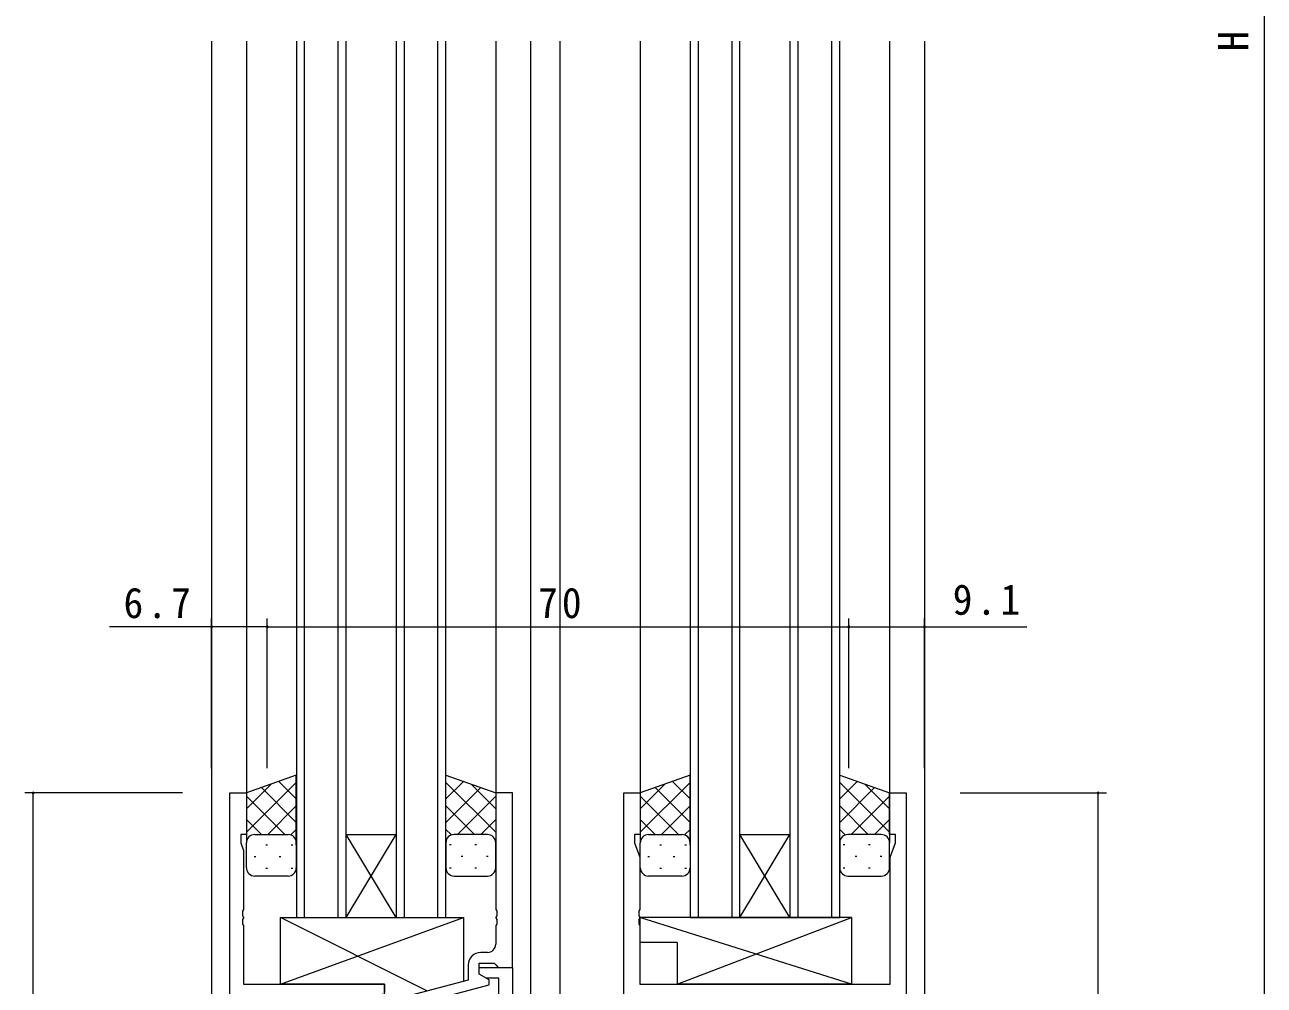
# Model space of a CAD drawing. Units: millimetres on the paper. Extents: x -420 to 373, y -297 to 267.
# Drawn here: x -322 to -172.8, y -92.8 to 22.9 of the extents above; entities that cross this region are included whole.
import ezdxf
from ezdxf.enums import TextEntityAlignment as Align

# ---------------------------------------------------------------- set-up
doc = ezdxf.new("R2010")
doc.units = ezdxf.units.MM
for name, color, linetype, lineweight in [('0-3_YKK_12', 2, 'Continuous', 9), ('0-4_YKK_D', 6, 'Continuous', 9), ('0-6_YKK_13', 4, 'Continuous', 9), ('0-7_YKK_11', 7, 'Continuous', 9)]:
    doc.layers.add(name, color=color, linetype=linetype, lineweight=lineweight)
doc.styles.add('ＭＳ ゴシック', font='')
doc.styles.get('ＭＳ ゴシック').set_extended_font_data('MS Gothic')

msp = doc.modelspace()

# ---------------------------------------------------------------- linework, layer by layer
at = {"layer": '0-3_YKK_12'}
for p, q in [((-299.48, 20.881), (-299.48, -94.619)), ((-295.28, 20.881), (-295.28, -70.119)), ((-289.28, 20.881), (-289.28, -84.62)), ((-288.28, -84.62), (-288.28, 20.881)), ((-284.28, 20.881), (-284.28, -84.62)), ((-283.28, -84.62), (-283.28, 20.881)), ((-277.28, 20.881), (-277.28, -84.62)), ((-276.28, -84.62), (-276.28, 20.881)), ((-272.28, 20.881), (-272.28, -84.62)), ((-271.28, -84.62), (-271.28, 20.881)), ((-265.28, 20.881), (-265.28, -70.119)), ((-261.08, 20.881), (-261.08, -169.619)), ((-257.579, 20.881), (-257.579, -135.619)), ((-247.88, 20.881), (-247.88, -70.119)), ((-241.88, 20.881), (-241.88, -84.62)), ((-240.88, -84.62), (-240.88, 20.881)), ((-236.88, 20.881), (-236.88, -84.62)), ((-235.88, -84.62), (-235.88, 20.881)), ((-229.88, 20.881), (-229.88, -84.62)), ((-228.88, -84.62), (-228.88, 20.881)), ((-224.88, 20.881), (-224.88, -84.62)), ((-223.88, -84.62), (-223.88, 20.881)), ((-217.88, 20.881), (-217.88, -70.119)), ((-213.68, 20.881), (-213.68, -94.619)), ((-277.28, -84.62), (-283.28, -74.62)), ((-283.28, -84.62), (-277.28, -74.62)), ((-283.28, -74.62), (-277.28, -74.62)), ((-229.88, -84.62), (-235.88, -74.62)), ((-235.88, -84.62), (-229.88, -74.62)), ((-235.88, -74.62), (-229.88, -74.62)), ((-289.28, -84.62), (-283.28, -84.62)), ((-283.28, -84.62), (-277.28, -84.62)), ((-277.28, -84.62), (-271.28, -84.62)), ((-241.88, -84.62), (-235.88, -84.62)), ((-235.88, -84.62), (-229.88, -84.62)), ((-229.88, -84.62), (-223.88, -84.62))]:
    msp.add_line(p, q, dxfattribs=at)
at = {"layer": '0-4_YKK_D'}
for p, q in [((-172.78, 164.381), (-172.78, -121.619)), ((-299.48, -66.619), (-299.48, -48.619)), ((-292.78, -66.619), (-292.78, -48.619)), ((-292.78, -66.619), (-292.78, -48.619)), ((-222.78, -66.619), (-222.78, -48.619)), ((-222.78, -66.619), (-222.78, -48.619)), ((-213.68, -66.619), (-213.68, -48.619)), ((-292.78, -49.619), (-222.78, -49.619)), ((-302.98, -69.619), (-321.967, -69.619)), ((-320.967, -169.619), (-320.967, -69.619)), ((-209.38, -69.619), (-191.78, -69.619)), ((-192.78, -128.619), (-192.78, -69.619))]:
    msp.add_line(p, q, dxfattribs=at)
for points in [[(-292.78, -49.619), (-299.48, -49.619), (-311.781, -49.619)], [(-222.78, -49.619), (-213.68, -49.619), (-201.358, -49.619)]]:
    msp.add_lwpolyline(points, dxfattribs=at)
for centre, start, end in [((-299.48, -49.619), 0, 180), ((-299.48, -49.619), 180, 0), ((-292.78, -49.619), 0, 180), ((-292.78, -49.619), 0, 180), ((-292.78, -49.619), 180, 0), ((-292.78, -49.619), 180, 0), ((-222.78, -49.619), 0, 180), ((-222.78, -49.619), 0, 180), ((-222.78, -49.619), 180, 0), ((-222.78, -49.619), 180, 0), ((-213.68, -49.619), 0, 180), ((-213.68, -49.619), 180, 0), ((-320.967, -69.619), 90, 270), ((-320.967, -69.619), 270, 90), ((-192.78, -69.619), 90, 270), ((-192.78, -69.619), 270, 90)]:
    msp.add_arc(centre, 0.106, start, end, dxfattribs=at)
at = {"layer": '0-6_YKK_13'}
for p, q in [((-289.282, -67.477), (-295.282, -69.619)), ((-295.282, -74.351), (-289.282, -68.351)), ((-295.282, -71.523), (-292.321, -68.562)), ((-289.282, -70.342), (-291.393, -68.231)), ((-289.282, -75.841), (-289.282, -67.477)), ((-271.28, -67.477), (-265.28, -69.619)), ((-271.28, -75.841), (-271.28, -67.477)), ((-271.28, -70.342), (-269.168, -68.231)), ((-265.28, -74.351), (-271.28, -68.351)), ((-265.28, -71.523), (-268.241, -68.562)), ((-241.882, -67.477), (-247.882, -69.619)), ((-247.882, -74.351), (-241.882, -68.351)), ((-247.882, -71.523), (-244.921, -68.562)), ((-241.882, -70.342), (-243.993, -68.231)), ((-241.882, -75.841), (-241.882, -67.477)), ((-223.88, -67.477), (-217.88, -69.619)), ((-223.88, -75.841), (-223.88, -67.477)), ((-223.88, -70.342), (-221.768, -68.231)), ((-217.88, -74.351), (-223.88, -68.351)), ((-217.88, -71.523), (-220.841, -68.562)), ((-295.282, -69.619), (-295.282, -75.619)), ((-290.661, -74.62), (-295.282, -69.999)), ((-289.282, -73.171), (-293.477, -68.975)), ((-271.28, -73.171), (-267.084, -68.975)), ((-269.9, -74.62), (-265.28, -69.999)), ((-265.28, -69.619), (-265.28, -75.619)), ((-247.882, -69.619), (-247.882, -75.619)), ((-243.261, -74.62), (-247.882, -69.999)), ((-241.882, -73.171), (-246.077, -68.975)), ((-223.88, -73.171), (-219.684, -68.975)), ((-222.5, -74.62), (-217.88, -69.999)), ((-217.88, -69.619), (-217.88, -75.619)), ((-292.721, -74.619), (-289.282, -71.18)), ((-267.84, -74.619), (-271.28, -71.18)), ((-245.321, -74.619), (-241.882, -71.18)), ((-220.44, -74.619), (-223.88, -71.18)), ((-293.49, -74.619), (-295.282, -72.828)), ((-267.072, -74.619), (-265.28, -72.828)), ((-246.09, -74.619), (-247.882, -72.828)), ((-219.672, -74.619), (-217.88, -72.828)), ((-289.95, -74.676), (-289.282, -74.008)), ((-270.612, -74.676), (-271.28, -74.008)), ((-242.55, -74.676), (-241.882, -74.008)), ((-223.212, -74.676), (-223.88, -74.008)), ((-295.282, -78.619), (-295.282, -75.619)), ((-294.282, -74.619), (-290.682, -74.619)), ((-293.882, -74.619), (-290.282, -74.619)), ((-292.947, -75.841), (-292.747, -75.841)), ((-289.917, -75.841), (-289.717, -75.841)), ((-289.282, -75.619), (-289.282, -78.619)), ((-271.28, -75.619), (-271.28, -78.619)), ((-270.645, -75.841), (-270.845, -75.841)), ((-266.68, -74.619), (-270.28, -74.619)), ((-266.28, -74.619), (-269.88, -74.619)), ((-267.615, -75.841), (-267.815, -75.841)), ((-265.28, -78.619), (-265.28, -75.619)), ((-247.882, -78.619), (-247.882, -75.619)), ((-246.882, -74.619), (-243.282, -74.619)), ((-246.482, -74.619), (-242.882, -74.619)), ((-245.547, -75.841), (-245.347, -75.841)), ((-242.517, -75.841), (-242.317, -75.841)), ((-241.882, -75.619), (-241.882, -78.619)), ((-223.88, -75.619), (-223.88, -78.619)), ((-223.245, -75.841), (-223.445, -75.841)), ((-219.28, -74.619), (-222.88, -74.619)), ((-218.88, -74.619), (-222.48, -74.619)), ((-220.215, -75.841), (-220.415, -75.841)), ((-217.88, -78.619), (-217.88, -75.619)), ((-294.362, -77.256), (-294.162, -77.256)), ((-291.332, -77.256), (-291.132, -77.256)), ((-269.23, -77.256), (-269.43, -77.256)), ((-266.2, -77.256), (-266.4, -77.256)), ((-246.962, -77.256), (-246.762, -77.256)), ((-243.932, -77.256), (-243.732, -77.256)), ((-221.83, -77.256), (-222.03, -77.256)), ((-218.8, -77.256), (-219, -77.256)), ((-292.947, -78.671), (-292.747, -78.671)), ((-289.917, -78.671), (-289.717, -78.671)), ((-270.645, -78.671), (-270.845, -78.671)), ((-267.615, -78.671), (-267.815, -78.671)), ((-245.547, -78.671), (-245.347, -78.671)), ((-242.517, -78.671), (-242.317, -78.671)), ((-223.245, -78.671), (-223.445, -78.671)), ((-220.215, -78.671), (-220.415, -78.671)), ((-290.282, -79.619), (-294.282, -79.619)), ((-270.28, -79.619), (-266.28, -79.619)), ((-242.882, -79.619), (-246.882, -79.619)), ((-222.88, -79.619), (-218.88, -79.619)), ((-273.502, -93.459), (-291.18, -84.619)), ((-291.18, -92.619), (-269.18, -84.619)), ((-222.454, -84.62), (-247.95, -84.62)), ((-243.454, -92.619), (-222.454, -84.62)), ((-222.454, -84.62), (-222.454, -92.619)), ((-243.454, -87.62), (-247.95, -87.62)), ((-243.454, -87.62), (-243.454, -92.619)), ((-222.454, -92.619), (-243.454, -92.619))]:
    msp.add_line(p, q, dxfattribs=at)
for points in [[(-291.18, -92.619), (-291.18, -84.619), (-269.18, -84.619), (-269.18, -92.301)], [(-222.454, -92.619), (-247.95, -84.62), (-247.95, -87.62)], [(-278.68, -94.071), (-278.68, -92.619), (-291.18, -92.619)]]:
    msp.add_lwpolyline(points, dxfattribs=at)
for centre, start, end in [((-294.282, -75.619), 89.99998, 179.99998), ((-294.282, -75.619), 89.99998, 179.99998), ((-290.282, -75.619), 359.99998, 89.99998), ((-290.282, -75.619), 359.99998, 89.99998), ((-270.28, -75.619), 89.99998, 179.99998), ((-270.28, -75.619), 89.99998, 179.99998), ((-266.28, -75.619), 359.99998, 89.99998), ((-266.28, -75.619), 359.99998, 89.99998), ((-246.882, -75.619), 89.99998, 179.99998), ((-246.882, -75.619), 89.99998, 179.99998), ((-242.882, -75.619), 359.99998, 89.99998), ((-242.882, -75.619), 359.99998, 89.99998), ((-222.88, -75.619), 89.99998, 179.99998), ((-222.88, -75.619), 89.99998, 179.99998), ((-218.88, -75.619), 359.99998, 89.99998), ((-218.88, -75.619), 359.99998, 89.99998), ((-294.282, -78.619), 179.99998, 269.99998), ((-290.282, -78.619), 269.99998, 359.99998), ((-270.28, -78.619), 179.99998, 269.99998), ((-266.28, -78.619), 269.99998, 359.99998), ((-246.882, -78.619), 179.99998, 269.99998), ((-242.882, -78.619), 269.99998, 359.99998), ((-222.88, -78.619), 179.99998, 269.99998), ((-218.88, -78.619), 269.99998, 359.99998)]:
    msp.add_arc(centre, 1, start, end, dxfattribs=at)
at = {"layer": '0-7_YKK_11'}
msp.add_line((-266.28, -88.819), (-267.08, -88.819), dxfattribs=at)
for points in [[(-297.28, -94.619), (-297.28, -69.619), (-295.28, -69.619), (-295.28, -74.619), (-295.98, -74.619), (-295.98, -75.624), (-295.65, -76.531), (-295.65, -83.661), (-295.77, -83.845), (-295.77, -84.394), (-295.65, -84.578), (-295.65, -84.661), (-295.77, -84.845), (-295.77, -85.394), (-295.65, -85.578), (-295.65, -92.619), (-278.68, -92.619), (-278.68, -93.619)], [(-263.28, -90.619), (-263.28, -69.619), (-265.28, -69.619), (-265.28, -83.661), (-265.16, -83.845), (-265.16, -84.394), (-265.28, -84.578), (-265.28, -84.661), (-265.16, -84.845), (-265.16, -85.394), (-265.28, -85.578), (-265.28, -87.819)], [(-249.88, -134.969), (-249.88, -69.619), (-247.88, -69.619), (-247.88, -74.619), (-248.58, -74.619), (-248.58, -75.619), (-247.95, -77.35), (-247.95, -83.661), (-248.07, -83.845), (-248.07, -84.394), (-247.95, -84.578), (-247.95, -84.661), (-248.07, -84.845), (-248.07, -85.394), (-247.95, -85.578), (-247.95, -92.619), (-217.81, -92.619), (-217.81, -77.35), (-217.18, -75.619), (-217.18, -74.619), (-217.88, -74.619), (-217.88, -69.619), (-215.88, -69.619), (-215.88, -94.619)], [(-279.804, -94.644), (-279.028, -95.419), (-276.183, -95.419), (-266.08, -92.712), (-266.08, -92.112), (-267.28, -91.419), (-267.28, -90.119), (-265.48, -90.119), (-265.28, -90.319), (-264.98, -90.619), (-263.28, -90.619)], [(-268.58, -90.319), (-268.58, -92.14), (-276.341, -94.219), (-278.531, -94.219), (-278.956, -93.795)], [(-264.91, -95.619), (-264.91, -91.919), (-266.414, -91.919), (-267.28, -91.419), (-267.28, -90.619), (-263.28, -90.619), (-263.28, -140.619)]]:
    msp.add_lwpolyline(points, dxfattribs=at)
for centre, radius, start, end in [((-266.28, -87.819), 1, 270, 359.99998), ((-267.08, -90.319), 1.5, 90, 179.99998)]:
    msp.add_arc(centre, radius, start, end, dxfattribs=at)

# ---------------------------------------------------------------- texts
at = {"layer": '0-4_YKK_D', "color": 3, "style": 'ＭＳ ゴシック'}
msp.add_text('H', height=3.666, rotation=90, dxfattribs=at).set_placement((-173.58, 19.656), align=Align.BOTTOM_LEFT)
at = {"layer": '0-4_YKK_D', "color": 3, "char_height": 3.666, "attachment_point": 7, "style": 'ＭＳ ゴシック'}
for s, insert in [('\\T1.21;\\W0.95;9.1', (-210.269, -48.219)), ('\\T1.21;\\W0.95;6.7', (-310.08, -48.619)), ('\\T1.21;\\W0.95;70', (-260.18, -48.619))]:
    msp.add_mtext(s, dxfattribs=dict(at, insert=insert))

doc.saveas('drawing.dxf')
